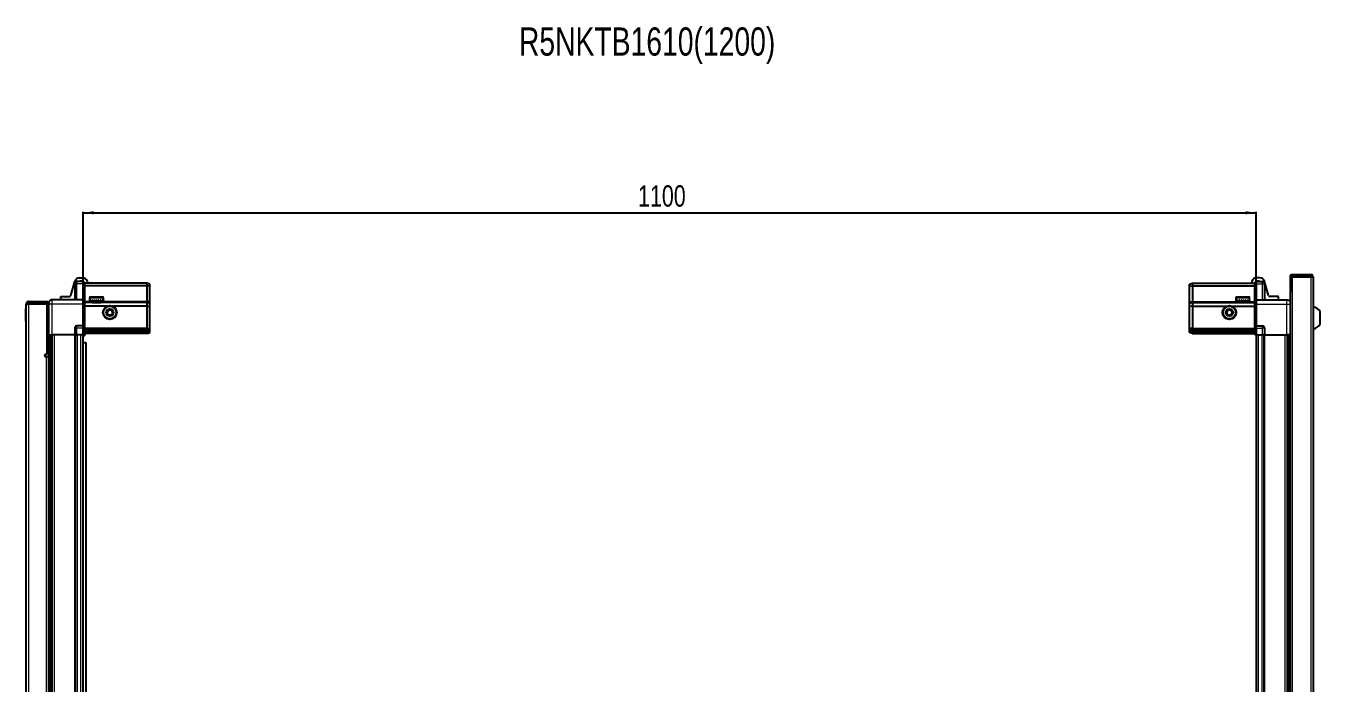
# Model space of a CAD drawing. Header units: millimetres. Extents: x 1132 to 6213, y -494 to 2180.
# Drawn here: x 3106 to 4320, y 1564 to 2180 of the extents above; entities that cross this region are included whole.
import ezdxf

# ---------------------------------------------------------------- set-up
doc = ezdxf.new("R2010")
doc.units = ezdxf.units.MM
doc.layers.add('FORMAT', color=7, linetype='Continuous')
doc.styles.add('SLDTEXTSTYLE0', font='TXT', dxfattribs={"width": 0.75})
doc.dimstyles.new('SLDDIMSTYLE0', dxfattribs={"dimtxt": 20, "dimasz": 10, "dimexe": 0, "dimexo": 0.0625, "dimgap": 5, "dimtad": 2, "dimdec": 1, "dimrnd": 1e-09, "dimzin": 12, "dimdsep": 46, "dimtxsty": 'SLDTEXTSTYLE0', "dimsah": 1, "dimcen": 0.09, "dimadec": 0, "dimazin": 3, "dimtfac": 1, "dimtofl": 0, "dimtmove": 0, "dimatfit": 3, "dimfxl": 0, "dimfrac": 2, "dimtolj": 1, "dimtzin": 12, "dimarcsym": 0})

# ---------------------------------------------------------------- blocks, each defined once
blk = doc.blocks.new('_D_6')
at = {"layer": 'FORMAT'}
for p, q in [((3159.8, 1890.1), (3159.8, 2005.6)), ((3159.8, 2004.6), (4259.8, 2004.6)), ((4259.8, 1890.1), (4259.8, 2005.6))]:
    blk.add_line(p, q, dxfattribs=at)
for points in [[(3159.8, 2004.6), (3169.8, 2003.1), (3169.8, 2006.1)], [(4259.8, 2004.6), (4249.8, 2006.1), (4249.8, 2003.1)]]:
    blk.add_solid(points, dxfattribs=at)
at = {"layer": 'FORMAT', "insert": (3680.2, 2030.4), "char_height": 20, "attachment_point": 1, "style": 'SLDTEXTSTYLE0'}
blk.add_mtext('1100', dxfattribs=at)

msp = doc.modelspace()

# ---------------------------------------------------------------- linework, layer by layer
at = {"color": 7, "linetype": 'Continuous', "lineweight": 25}
for p, q in [((3156.25, 1943.6), (3159.47, 1943.6)), ((4263.32, 1943.6), (4260.09, 1943.6)), ((4291.63, 1944.5), (4291.63, 1932.1)), ((4293.13, 1944.5), (4293.13, 1932.1)), ((4293.63, 1931.6), (4293.63, 1944.5)), ((4293.63, 1944.5), (4311.03, 1944.5)), ((4311.03, 1946.6), (4293.73, 1946.6)), ((4311.03, 1945.1), (4293.73, 1945.1)), ((4311.03, 1945.1), (4311.03, 1946.6)), ((4311.03, 1944.5), (4313.13, 1944.5)), ((4313.13, 1944.5), (4313.13, 949.7)), ((3148.15, 1927.19), (3151.92, 1940.34)), ((3151.93, 1938.1), (3151.93, 1923.1)), ((3159.93, 1940.1), (3153.93, 1940.1)), ((3159.93, 1940.1), (3160.27, 1940.1)), ((3159.93, 1940.1), (3159.93, 1938.1)), ((3159.93, 1923.3), (3159.93, 1938.1)), ((3159.93, 1923.3), (3159.93, 1938.1)), ((3161.13, 1939.6), (3160.27, 1940.1)), ((3161.13, 1938.1), (3161.13, 1939.6)), ((3219.43, 1938.6), (3161.13, 1938.6)), ((3161.13, 1938.1), (3161.13, 1923.3)), ((3219.43, 1936.1), (3161.13, 1936.1)), ((3163.8, 1940.34), (3164.3, 1938.6)), ((3219.43, 1938.6), (3219.43, 1936.1)), ((3222.43, 1937.8), (3219.43, 1938.6)), ((3219.43, 1936.1), (3219.43, 1921.6)), ((3222.43, 1935.95), (3219.43, 1936.1)), ((3222.43, 1935.95), (3222.43, 1937.8)), ((3222.43, 1921.6), (3222.43, 1935.95)), ((4197.13, 1937.8), (4200.13, 1938.6)), ((4197.13, 1935.95), (4197.13, 1937.8)), ((4197.13, 1935.95), (4200.13, 1936.1)), ((4197.13, 1921.6), (4197.13, 1935.95)), ((4200.13, 1938.6), (4200.13, 1936.1)), ((4200.13, 1938.6), (4258.43, 1938.6)), ((4200.13, 1936.1), (4200.13, 1921.6)), ((4200.13, 1936.1), (4258.43, 1936.1)), ((4255.77, 1940.34), (4255.27, 1938.6)), ((4259.3, 1940.1), (4258.43, 1939.6)), ((4258.43, 1939.6), (4258.43, 1938.1)), ((4258.43, 1923.3), (4258.43, 1938.1)), ((4259.63, 1940.1), (4259.3, 1940.1)), ((4259.63, 1938.1), (4259.63, 1940.1)), ((4259.63, 1940.1), (4265.63, 1940.1)), ((4259.63, 1938.1), (4259.63, 1923.3)), ((4267.63, 1938.1), (4267.63, 1923.1)), ((4271.41, 1927.19), (4267.64, 1940.34)), ((4291.53, 1931.6), (4291.53, 962.6)), ((4291.53, 1931.6), (4293.63, 1931.6)), ((4291.63, 1932.1), (4293.13, 1932.1)), ((3107.93, 1919.25), (3106.43, 1919.25)), ((3106.43, 1918.75), (3106.43, 1919.25)), ((3106.43, 975.45), (3106.43, 1918.75)), ((3108.53, 1919.85), (3108.53, 1921.35)), ((3108.53, 1921.35), (3109.43, 1921.35)), ((3108.53, 1919.85), (3109.43, 1919.85)), ((3108.53, 1919.35), (3125.93, 1919.35)), ((3109.43, 1919.85), (3109.43, 1921.35)), ((3109.43, 1921.35), (3125.93, 1921.35)), ((3109.43, 1919.85), (3125.93, 1919.85)), ((3125.93, 1919.85), (3125.93, 1921.35)), ((3127.43, 1919.35), (3125.93, 1919.35)), ((3125.93, 1919.35), (3125.93, 1871.85)), ((3127.43, 1919.1), (3127.43, 1890.1)), ((3159.93, 1923.1), (3130.93, 1923.1)), ((3138.98, 1923.1), (3138.98, 1926.1)), ((3138.98, 1926.1), (3146.71, 1926.1)), ((3159.93, 1923.1), (3159.93, 1923.3)), ((3159.93, 1923.1), (3161.13, 1923.1)), ((3159.93, 1919.1), (3159.93, 1923.1)), ((3159.93, 1898.8), (3159.93, 1919.1)), ((3161.13, 1923.3), (3161.13, 1923.1)), ((3161.13, 1923.1), (3161.13, 1919.1)), ((3219.43, 1920.6), (3161.13, 1920.6)), ((3161.13, 1919.1), (3161.13, 1898.8)), ((3165.93, 1925), (3165.93, 1922.6)), ((3165.93, 1922.6), (3165.93, 1922.1)), ((3165.93, 1922.1), (3166.07, 1922.1)), ((3166.26, 1922.6), (3166.07, 1922.6)), ((3166.07, 1922.6), (3166.07, 1922.1)), ((3166.07, 1922.1), (3166.26, 1922.1)), ((3166.26, 1922.6), (3166.26, 1922.1)), ((3166.26, 1922.1), (3166.78, 1922.1)), ((3166.73, 1925.8), (3173.9, 1925.8)), ((3167.19, 1922.6), (3166.78, 1922.6)), ((3166.78, 1922.6), (3166.78, 1922.1)), ((3166.78, 1922.1), (3167.19, 1922.1)), ((3167.19, 1922.6), (3167.19, 1922.1)), ((3167.19, 1922.1), (3168.06, 1922.1)), ((3168.03, 1922.1), (3168.03, 1922)), ((3168.03, 1922), (3176.83, 1922)), ((3168.63, 1922.6), (3168.06, 1922.6)), ((3168.06, 1922.6), (3168.06, 1922.1)), ((3168.06, 1922.1), (3168.63, 1922.1)), ((3168.43, 1921.6), (3169.12, 1921.12)), ((3168.43, 1921.6), (3173.46, 1921.6)), ((3169.12, 1921.12), (3168.43, 1920.64)), ((3168.43, 1920.64), (3168.43, 1920.6)), ((3168.43, 1920.64), (3173.46, 1920.64)), ((3168.63, 1922.6), (3168.63, 1922.1)), ((3168.63, 1922.1), (3169.75, 1922.1)), ((3169.12, 1921.12), (3173.29, 1921.12)), ((3170.44, 1922.6), (3169.75, 1922.6)), ((3169.75, 1922.6), (3169.75, 1922.1)), ((3169.75, 1922.1), (3170.44, 1922.1)), ((3170.44, 1922.6), (3170.44, 1922.1)), ((3170.44, 1922.1), (3171.72, 1922.1)), ((3172.45, 1922.6), (3171.72, 1922.6)), ((3171.72, 1922.6), (3171.72, 1922.1)), ((3171.72, 1922.1), (3171.95, 1922.1)), ((3171.95, 1922.6), (3171.95, 1922.1)), ((3172.45, 1922.6), (3172.45, 1922.1)), ((3172.45, 1922.6), (3172.45, 1922.1)), ((3172.45, 1922.1), (3173.75, 1922.1)), ((3172.45, 1922.1), (3172.45, 1922.1)), ((3173.29, 1921.12), (3175.74, 1921.12)), ((3173.46, 1921.6), (3176.43, 1921.6)), ((3173.46, 1920.64), (3176.43, 1920.64)), ((3174.46, 1922.6), (3173.75, 1922.6)), ((3173.75, 1922.6), (3173.75, 1922.1)), ((3173.81, 1922.6), (3173.81, 1922.1)), ((3173.81, 1922.1), (3174.46, 1922.1)), ((3173.9, 1925.8), (3178.13, 1925.8)), ((3174.46, 1922.6), (3174.46, 1922.1)), ((3174.46, 1922.1), (3175.65, 1922.1)), ((3176.27, 1922.6), (3175.65, 1922.6)), ((3175.65, 1922.6), (3175.65, 1922.1)), ((3175.65, 1922.1), (3176.27, 1922.1)), ((3175.74, 1921.12), (3176.43, 1921.6)), ((3176.43, 1920.64), (3175.74, 1921.12)), ((3176.27, 1922.6), (3176.27, 1922.1)), ((3176.27, 1922.1), (3177.24, 1922.1)), ((3176.43, 1920.6), (3176.43, 1920.64)), ((3176.83, 1922), (3176.83, 1922.1)), ((3177.7, 1922.6), (3177.24, 1922.6)), ((3177.24, 1922.6), (3177.24, 1922.1)), ((3177.24, 1922.1), (3177.7, 1922.1)), ((3177.7, 1922.6), (3177.7, 1922.1)), ((3177.7, 1922.1), (3178.36, 1922.1)), ((3178.62, 1922.6), (3178.36, 1922.6)), ((3178.36, 1922.6), (3178.36, 1922.1)), ((3178.36, 1922.1), (3178.62, 1922.1)), ((3178.62, 1922.6), (3178.62, 1922.1)), ((3178.62, 1922.1), (3178.89, 1922.1)), ((3178.93, 1922.6), (3178.89, 1922.6)), ((3178.89, 1922.6), (3178.89, 1922.1)), ((3178.89, 1922.1), (3178.93, 1922.1)), ((3178.93, 1922.6), (3178.93, 1925)), ((3178.93, 1922.6), (3178.93, 1922.1)), ((3219.43, 1921.6), (3219.43, 1920.6)), ((3219.43, 1920.6), (3219.43, 1917.1)), ((3222.43, 1919.8), (3219.43, 1920.6)), ((3222.43, 1919.8), (3222.43, 1921.6)), ((3222.43, 1916.77), (3222.43, 1919.8)), ((4197.13, 1919.8), (4197.13, 1921.6)), ((4197.13, 1919.8), (4200.13, 1920.6)), ((4197.13, 1916.77), (4197.13, 1919.8)), ((4200.13, 1921.6), (4200.13, 1920.6)), ((4200.13, 1920.6), (4200.13, 1917.1)), ((4200.13, 1920.6), (4258.43, 1920.6)), ((4240.63, 1925), (4240.63, 1922.1)), ((4240.63, 1922.1), (4240.67, 1922.1)), ((4240.79, 1922.6), (4240.67, 1922.6)), ((4240.67, 1922.6), (4240.67, 1922.1)), ((4240.67, 1922.1), (4240.79, 1922.1)), ((4240.79, 1922.6), (4240.79, 1922.1)), ((4240.79, 1922.1), (4241.2, 1922.1)), ((4241.54, 1922.6), (4241.2, 1922.6)), ((4241.2, 1922.6), (4241.2, 1922.1)), ((4241.2, 1922.1), (4241.54, 1922.1)), ((4241.43, 1925.8), (4252.83, 1925.8)), ((4241.54, 1922.6), (4241.54, 1922.1)), ((4241.54, 1922.1), (4242.31, 1922.1)), ((4242.84, 1922.6), (4242.31, 1922.6)), ((4242.31, 1922.6), (4242.31, 1922.1)), ((4242.31, 1922.1), (4242.84, 1922.1)), ((4242.73, 1922.1), (4242.73, 1922)), ((4242.73, 1922), (4251.53, 1922)), ((4242.84, 1922.6), (4242.84, 1922.1)), ((4242.84, 1922.1), (4243.89, 1922.1)), ((4243.13, 1921.6), (4243.82, 1921.12)), ((4243.13, 1921.6), (4251.13, 1921.6)), ((4243.82, 1921.12), (4243.13, 1920.64)), ((4243.13, 1920.64), (4243.13, 1920.6)), ((4243.13, 1920.64), (4251.13, 1920.64)), ((4243.82, 1921.12), (4250.44, 1921.12)), ((4244.56, 1922.6), (4243.89, 1922.6)), ((4243.89, 1922.6), (4243.89, 1922.1)), ((4243.89, 1922.1), (4244.56, 1922.1)), ((4244.56, 1922.6), (4244.56, 1922.1)), ((4244.56, 1922.1), (4245.79, 1922.1)), ((4246.53, 1922.6), (4245.79, 1922.6)), ((4245.79, 1922.6), (4245.79, 1922.1)), ((4245.79, 1922.1), (4246.23, 1922.1)), ((4246.23, 1922.6), (4246.23, 1922.1)), ((4246.53, 1922.6), (4246.53, 1922.1)), ((4246.53, 1922.1), (4247.83, 1922.1)), ((4248.55, 1922.6), (4247.83, 1922.6)), ((4247.83, 1922.6), (4247.83, 1922.1)), ((4248.1, 1922.6), (4248.1, 1922.1)), ((4248.1, 1922.1), (4248.55, 1922.1)), ((4248.55, 1922.6), (4248.55, 1922.1)), ((4248.55, 1922.1), (4249.79, 1922.1)), ((4250.45, 1922.6), (4249.79, 1922.6)), ((4249.79, 1922.6), (4249.79, 1922.1)), ((4249.79, 1922.1), (4250.45, 1922.1)), ((4250.44, 1921.12), (4251.13, 1921.6)), ((4251.13, 1920.64), (4250.44, 1921.12)), ((4250.45, 1922.6), (4250.45, 1922.1)), ((4250.45, 1922.1), (4251.49, 1922.1)), ((4251.13, 1920.6), (4251.13, 1920.64)), ((4252.01, 1922.6), (4251.49, 1922.6)), ((4251.49, 1922.6), (4251.49, 1922.1)), ((4251.49, 1922.1), (4252.01, 1922.1)), ((4251.53, 1922), (4251.53, 1922.1)), ((4252.01, 1922.6), (4252.01, 1922.1)), ((4252.01, 1922.1), (4252.77, 1922.1)), ((4253.1, 1922.6), (4252.77, 1922.6)), ((4252.77, 1922.6), (4252.77, 1922.1)), ((4252.77, 1922.1), (4253.1, 1922.1)), ((4253.1, 1922.6), (4253.1, 1922.1)), ((4253.1, 1922.1), (4253.49, 1922.1)), ((4253.6, 1922.6), (4253.49, 1922.6)), ((4253.49, 1922.6), (4253.49, 1922.1)), ((4253.49, 1922.1), (4253.6, 1922.1)), ((4253.6, 1922.6), (4253.6, 1922.1)), ((4253.6, 1922.1), (4253.63, 1922.1)), ((4253.63, 1922.1), (4253.63, 1925)), ((4258.43, 1923.1), (4258.43, 1923.3)), ((4259.63, 1923.1), (4258.43, 1923.1)), ((4258.43, 1919.1), (4258.43, 1923.1)), ((4258.43, 1898.8), (4258.43, 1919.1)), ((4259.63, 1923.3), (4259.63, 1923.1)), ((4259.63, 1923.1), (4259.63, 1919.1)), ((4259.63, 1923.1), (4288.63, 1923.1)), ((4259.63, 1919.1), (4259.63, 1898.8)), ((4280.58, 1926.1), (4272.86, 1926.1)), ((4280.58, 1923.1), (4280.58, 1926.1)), ((3106.43, 1914.74), (3106.13, 1914.74)), ((3106.13, 1903.17), (3106.13, 1914.74)), ((3182.43, 1917.1), (3161.13, 1917.1)), ((3219.43, 1917.1), (3187.43, 1917.1)), ((3219.43, 1917.1), (3219.43, 1896.6)), ((3219.43, 1917.1), (3222.43, 1916.77)), ((3222.43, 1896.6), (3222.43, 1916.77)), ((4200.13, 1917.1), (4197.13, 1916.77)), ((4197.13, 1896.6), (4197.13, 1916.77)), ((4200.13, 1917.1), (4200.13, 1896.6)), ((4200.13, 1917.1), (4232.13, 1917.1)), ((4237.13, 1917.1), (4258.43, 1917.1)), ((4319.73, 1900.1), (4319.73, 1912.1)), ((3106.13, 1903.17), (3106.43, 1903.17)), ((3151.93, 1896.6), (3151.93, 1890.1)), ((3159.93, 1898.6), (3153.93, 1898.6)), ((3159.93, 1898.6), (3159.93, 1898.8)), ((3159.93, 1898.6), (3159.93, 1896.6)), ((3159.93, 1898.6), (3161.13, 1898.6)), ((3159.93, 1890.1), (3159.93, 1896.6)), ((3159.93, 1890.1), (3159.93, 1896.6)), ((3160.27, 1890.1), (3160.27, 1896.6)), ((3161.13, 1898.8), (3161.13, 1898.6)), ((3161.13, 1897.93), (3161.13, 1898.6)), ((3161.13, 1897.93), (3161.13, 1890.1)), ((3219.43, 1895.6), (3161.13, 1895.6)), ((3219.43, 1894.6), (3161.13, 1894.6)), ((3219.43, 1896.6), (3219.43, 1895.6)), ((3219.43, 1895.6), (3219.43, 1894.6)), ((3219.43, 1895.6), (3222.43, 1894.8)), ((3219.43, 1894.6), (3219.43, 1893.1)), ((3219.43, 1894.6), (3222.43, 1894.06)), ((3219.43, 1893.1), (3222.43, 1893.56)), ((3222.43, 1894.8), (3222.43, 1896.6)), ((3222.43, 1894.06), (3222.43, 1894.8)), ((3222.43, 1893.56), (3222.43, 1894.06)), ((3222.43, 1892.41), (3222.43, 1893.56)), ((4197.13, 1894.8), (4197.13, 1896.6)), ((4200.13, 1895.6), (4197.13, 1894.8)), ((4197.13, 1894.06), (4197.13, 1894.8)), ((4200.13, 1894.6), (4197.13, 1894.06)), ((4197.13, 1893.56), (4197.13, 1894.06)), ((4200.13, 1893.1), (4197.13, 1893.56)), ((4197.13, 1892.41), (4197.13, 1893.56)), ((4200.13, 1896.6), (4200.13, 1895.6)), ((4200.13, 1895.6), (4200.13, 1894.6)), ((4200.13, 1895.6), (4258.43, 1895.6)), ((4200.13, 1894.6), (4200.13, 1893.1)), ((4200.13, 1894.6), (4258.43, 1894.6)), ((4258.43, 1898.6), (4258.43, 1898.8)), ((4259.63, 1898.6), (4258.43, 1898.6)), ((4258.43, 1898.6), (4258.43, 1897.93)), ((4258.43, 1890.1), (4258.43, 1897.93)), ((4259.3, 1896.6), (4259.3, 1890.1)), ((4259.63, 1898.8), (4259.63, 1898.6)), ((4259.63, 1896.6), (4259.63, 1898.6)), ((4259.63, 1898.6), (4265.63, 1898.6)), ((4259.63, 1896.6), (4259.63, 1898.6)), ((4259.63, 1896.6), (4259.63, 1890.1)), ((4267.63, 1896.6), (4267.63, 1890.1)), ((3125.93, 1892.85), (3127.43, 1892.85)), ((3127.43, 1890.1), (3125.93, 1890.1)), ((3128.08, 1004.1), (3128.08, 1890.1)), ((3129.87, 1890.1), (3129.87, 1004.1)), ((3129.91, 1890.1), (3129.91, 1004.1)), ((3151.93, 1890.1), (3130.93, 1890.1)), ((3151.93, 1890.1), (3153.93, 1890.1)), ((3152.58, 1004.1), (3152.58, 1890.1)), ((3159.93, 1890.1), (3153.93, 1890.1)), ((3159.78, 1004.1), (3159.78, 1890.1)), ((3159.78, 1883.1), (3162.28, 1883.1)), ((3159.93, 1890.1), (3160.27, 1890.1)), ((3159.93, 1890.1), (3159.93, 1890.1)), ((3161.13, 1890.1), (3160.27, 1890.1)), ((3160.27, 1890.1), (3160.27, 1890.1)), ((3219.43, 1893.1), (3161.13, 1893.1)), ((3219.43, 1891.6), (3161.13, 1891.6)), ((3162.28, 1883.1), (3162.28, 1009.6)), ((3219.43, 1893.1), (3219.43, 1891.6)), ((3219.43, 1891.6), (3222.43, 1892.41)), ((4200.13, 1891.6), (4197.13, 1892.41)), ((4200.13, 1893.1), (4258.43, 1893.1)), ((4200.13, 1893.1), (4200.13, 1891.6)), ((4200.13, 1891.6), (4258.43, 1891.6)), ((4259.3, 1890.1), (4258.43, 1890.1)), ((4259.63, 1890.1), (4259.3, 1890.1)), ((4259.63, 1890.1), (4265.63, 1890.1)), ((4259.78, 1890.1), (4259.78, 1004.1)), ((4267.63, 1890.1), (4265.63, 1890.1)), ((4266.98, 1890.1), (4266.98, 1004.1)), ((4267.63, 1890.1), (4288.63, 1890.1)), ((4289.66, 1004.1), (4289.66, 1890.1)), ((4289.69, 1004.1), (4289.69, 1890.1)), ((4291.48, 1890.1), (4291.48, 1004.1)), ((3125.93, 1871.85), (3124.58, 1871.85)), ((3124.58, 1869.85), (3125.33, 1869.85)), ((3125.33, 1869.85), (3127.43, 1869.85)), ((3127.43, 1869.85), (3127.43, 1024.35))]:
    msp.add_line(p, q, dxfattribs=at)
at = {"color": 8, "linetype": 'Continuous', "lineweight": 18}
for p, q in [((4293.13, 1944.5), (4291.63, 1944.5)), ((4293.73, 1945.1), (4293.73, 1946.6)), ((4311.03, 1944.5), (4311.03, 949.7)), ((3153.93, 1938.1), (3151.93, 1938.1)), ((3153.93, 1938.1), (3153.93, 1940.1)), ((3153.93, 1923.1), (3153.93, 1938.1)), ((3159.93, 1938.1), (3153.93, 1938.1)), ((3159.93, 1938.1), (3161.13, 1938.1)), ((4259.63, 1938.1), (4258.43, 1938.1)), ((4259.63, 1938.1), (4265.63, 1938.1)), ((4265.63, 1938.1), (4265.63, 1940.1)), ((4265.63, 1923.1), (4265.63, 1938.1)), ((4265.63, 1938.1), (4267.63, 1938.1)), ((4293.63, 1931.6), (4293.63, 962.6)), ((3108.53, 1919.35), (3108.53, 974.85)), ((3130.93, 1890.1), (3130.93, 1919.1)), ((3159.93, 1919.1), (3130.93, 1919.1)), ((3159.93, 1923.3), (3161.13, 1923.3)), ((3159.93, 1919.1), (3161.13, 1919.1)), ((3168.43, 1921.6), (3161.13, 1921.6)), ((3165.93, 1925), (3174.11, 1925)), ((3174.11, 1925), (3178.93, 1925)), ((3219.43, 1921.6), (3176.43, 1921.6)), ((3222.43, 1921.6), (3219.43, 1921.6)), ((4197.13, 1921.6), (4200.13, 1921.6)), ((4200.13, 1921.6), (4243.13, 1921.6)), ((4240.63, 1925), (4253.63, 1925)), ((4251.13, 1921.6), (4258.43, 1921.6)), ((4258.43, 1923.3), (4259.63, 1923.3)), ((4259.63, 1919.1), (4258.43, 1919.1)), ((4259.63, 1919.1), (4288.63, 1919.1)), ((4288.63, 1890.1), (4288.63, 1919.1)), ((3151.93, 1896.6), (3153.93, 1896.6)), ((3153.93, 1896.6), (3153.93, 1898.6)), ((3153.93, 1890.1), (3153.93, 1896.6)), ((3159.93, 1896.6), (3153.93, 1896.6)), ((3159.93, 1898.8), (3161.13, 1898.8)), ((3159.93, 1896.6), (3160.27, 1896.6)), ((3219.43, 1896.6), (3161.13, 1896.6)), ((3219.43, 1896.6), (3222.43, 1896.6)), ((4200.13, 1896.6), (4197.13, 1896.6)), ((4200.13, 1896.6), (4258.43, 1896.6)), ((4258.43, 1898.8), (4259.63, 1898.8)), ((4259.63, 1896.6), (4259.3, 1896.6)), ((4259.63, 1896.6), (4265.63, 1896.6)), ((4265.63, 1896.6), (4265.63, 1898.6)), ((4265.63, 1890.1), (4265.63, 1896.6)), ((4267.63, 1896.6), (4265.63, 1896.6)), ((3127.43, 1869.85), (3127.43, 1890.1)), ((3128.67, 1890.1), (3128.67, 1004.1)), ((3131.12, 1004.1), (3131.12, 1890.1)), ((3132.53, 1890.1), (3132.53, 1004.1)), ((3151.93, 1004.1), (3151.93, 1890.1)), ((3154.58, 1004.1), (3154.58, 1890.1)), ((3157.78, 1004.1), (3157.78, 1890.1)), ((3159.93, 1890.1), (3160.27, 1890.1)), ((4261.78, 1890.1), (4261.78, 1004.1)), ((4264.98, 1890.1), (4264.98, 1004.1)), ((4267.63, 1890.1), (4267.63, 1004.1)), ((4287.04, 1004.1), (4287.04, 1890.1)), ((4288.45, 1890.1), (4288.45, 1004.1)), ((4290.9, 1004.1), (4290.9, 1890.1)), ((3125.33, 1024.35), (3125.33, 1869.85))]:
    msp.add_line(p, q, dxfattribs=at)
at = {"color": 7, "linetype": 'Continuous', "lineweight": 25}
for centre, radius in [((3184.93, 1911.1), 6.5), ((4234.63, 1911.1), 6.5), ((3184.93, 1911.1), 3.46), ((4234.63, 1911.1), 3.46)]:
    msp.add_circle(centre, radius, dxfattribs=at)
at = {"color": 8, "linetype": 'Continuous', "lineweight": 18}
for centre in [(3184.93, 1911.1), (4234.63, 1911.1)]:
    msp.add_circle(centre, 5.7, dxfattribs=at)
at = {"color": 7, "linetype": 'Continuous', "lineweight": 25}
for centre, radius, start, end in [((3156.25, 1939.1), 4.5, 90, 164), ((3159.47, 1939.1), 4.5, 16, 90), ((4260.09, 1939.1), 4.5, 90, 164), ((4263.32, 1939.1), 4.5, 16, 90), ((4293.73, 1944.5), 2.1, 90, 180), ((4293.73, 1944.5), 0.6, 90, 180), ((4311.03, 1944.5), 2.1, 360, 90), ((4311.03, 1944.5), 0.6, 360, 90), ((3153.93, 1938.1), 2, 90, 180), ((3157.88, 1938.7), 1.9, 47.4631, 132.5369), ((4261.68, 1938.7), 1.9, 47.4631, 132.5369), ((4265.63, 1938.1), 2, 0, 90), ((3108.43, 1918.85), 0.5, 90, 117.52901), ((3125.83, 1919.25), 0.6, 9.59407, 90), ((3125.83, 1919.25), 2.1, 32.2369, 87.2706), ((3146.71, 1927.6), 1.5, 270, 344), ((3166.73, 1925), 0.8, 90, 180), ((3168.03, 1921.6), 0.4, 0, 90), ((3176.83, 1921.6), 0.4, 90, 180), ((3178.13, 1925), 0.8, 0, 90), ((4241.43, 1925), 0.8, 90, 180), ((4242.73, 1921.6), 0.4, 0, 90), ((4251.53, 1921.6), 0.4, 90, 180), ((4252.83, 1925), 0.8, 0, 90), ((4272.86, 1927.6), 1.5, 196, 270), ((3184.93, 1911.1), 2.5, 161.00659, 221.00659), ((3184.93, 1911.1), 2.5, 101.00659, 161.00659), ((3184.93, 1911.1), 2.5, 221.00659, 281.00659), ((3184.93, 1911.1), 2.5, 41.00659, 101.00659), ((3184.93, 1911.1), 2.5, 281.00659, 341.00659), ((3184.93, 1911.1), 2.5, 341.00659, 41.00659), ((4234.63, 1911.1), 2.5, 120.74103, 180.74103), ((4234.63, 1911.1), 2.5, 180.74103, 240.74103), ((4234.63, 1911.1), 2.5, 60.74103, 120.74103), ((4234.63, 1911.1), 2.5, 240.74103, 300.74103), ((4234.63, 1911.1), 2.5, 0.74103, 60.74103), ((4234.63, 1911.1), 2.5, 300.74103, 0.74103), ((4310.11, 1905.08), 11.91, 36.1266, 75.29965), ((3153.93, 1896.6), 2, 90, 180), ((4265.63, 1896.6), 2, 0, 90), ((4310.11, 1907.13), 11.91, 284.70035, 323.8734), ((3157.28, 1892.75), 5, 300, 346.70293), ((3124.58, 1870.85), 1, 90, 270)]:
    msp.add_arc(centre, radius, start, end, dxfattribs=at)
for centre, start_param, end_param in [((3163.73, 1896.6), 2.4188584, 3.1415927), ((4255.83, 1896.6), 0, 0.7227342)]:
    msp.add_ellipse(centre, major_axis=(3.46, 0), ratio=0.5773503, start_param=start_param, end_param=end_param, dxfattribs=at)
for points, knots in [([(3108.53, 1921.35), (3108.28, 1921.33), (3107.79, 1921.28), (3107.14, 1920.88), (3106.68, 1920.32), (3106.46, 1919.75), (3106.44, 1919.38), (3106.43, 1919.25)], [0, 0, 0, 0, 0.2302553, 0.4485219, 0.6667858, 0.8850496, 1, 1, 1, 1]), ([(3106.43, 1918.75), (3106.46, 1918.8), (3106.51, 1918.89), (3106.91, 1919.02), (3107.46, 1919.15), (3108.04, 1919.27), (3108.41, 1919.33), (3108.53, 1919.35)], [0, 0, 0, 0, 0.2302553, 0.4485219, 0.6667858, 0.8850496, 1, 1, 1, 1]), ([(3130.93, 1923.1), (3130.49, 1923.06), (3129.82, 1922.99), (3129, 1922.55), (3128.44, 1922.1), (3127.99, 1921.54), (3127.55, 1920.72), (3127.48, 1920.04), (3127.43, 1919.6)], [0, 0, 0, 0, 0.23945684, 0.36836066, 0.5, 0.63163934, 0.76054316, 1, 1, 1, 1]), ([(3127.43, 1919.6), (3127.43, 1919.6), (3127.43, 1919.58), (3127.43, 1919.47), (3127.43, 1919.3), (3127.43, 1919.17), (3127.43, 1919.1)], [0, 0, 0, 0, 0.2493943, 0.5003335, 0.7501667, 1, 1, 1, 1]), ([(4288.63, 1923.1), (4289.07, 1923.06), (4289.75, 1922.99), (4290.56, 1922.55), (4291.12, 1922.11), (4291.4, 1921.74), (4291.53, 1921.56)], [0, 0, 0, 0, 0.38429816, 0.59117259, 0.8024372, 1, 1, 1, 1]), ([(3182.1, 1910.55), (3182.27, 1911.04), (3182.58, 1911.95), (3182.89, 1912.86), (3183.04, 1913.28)], [0, 0, 0, 0, 0.5346859, 1, 1, 1, 1]), ([(3183.99, 1908.37), (3183.77, 1908.63), (3183.23, 1909.26), (3182.57, 1910.01), (3182.18, 1910.46), (3182.1, 1910.55)], [0, 0, 0, 0, 0.3629006, 0.8668753, 1, 1, 1, 1]), ([(3183.04, 1913.28), (3183.55, 1913.38), (3184.49, 1913.57), (3185.43, 1913.75), (3185.87, 1913.83)], [0, 0, 0, 0, 0.5346859, 1, 1, 1, 1]), ([(3186.83, 1908.93), (3186.32, 1908.83), (3185.37, 1908.64), (3184.43, 1908.46), (3183.99, 1908.37)], [0, 0, 0, 0, 0.5346859, 1, 1, 1, 1]), ([(3185.87, 1913.83), (3185.95, 1913.74), (3186.35, 1913.29), (3187, 1912.54), (3187.54, 1911.92), (3187.77, 1911.66)], [0, 0, 0, 0, 0.1331247, 0.6370994, 1, 1, 1, 1]), ([(3187.77, 1911.66), (3187.6, 1911.17), (3187.28, 1910.26), (3186.97, 1909.35), (3186.83, 1908.93)], [0, 0, 0, 0, 0.5346859, 1, 1, 1, 1]), ([(4232.11, 1912.52), (4232.56, 1912.78), (4233.39, 1913.27), (4234.21, 1913.76), (4234.6, 1913.99)], [0, 0, 0, 0, 0.5346859, 1, 1, 1, 1]), ([(4232.15, 1909.63), (4232.15, 1909.75), (4232.14, 1910.35), (4232.13, 1911.35), (4232.12, 1912.17), (4232.11, 1912.52)], [0, 0, 0, 0, 0.1331247, 0.6370994, 1, 1, 1, 1]), ([(4234.67, 1908.22), (4234.22, 1908.47), (4233.38, 1908.94), (4232.54, 1909.41), (4232.15, 1909.63)], [0, 0, 0, 0, 0.5346859, 1, 1, 1, 1]), ([(4234.6, 1913.99), (4235.05, 1913.74), (4235.89, 1913.27), (4236.72, 1912.8), (4237.11, 1912.58)], [0, 0, 0, 0, 0.5346859, 1, 1, 1, 1]), ([(4237.15, 1909.69), (4236.71, 1909.43), (4235.88, 1908.94), (4235.05, 1908.45), (4234.67, 1908.22)], [0, 0, 0, 0, 0.5346859, 1, 1, 1, 1]), ([(4237.11, 1912.58), (4237.12, 1912.24), (4237.13, 1911.41), (4237.14, 1910.42), (4237.15, 1909.82), (4237.15, 1909.69)], [0, 0, 0, 0, 0.3629006, 0.8668753, 1, 1, 1, 1]), ([(3127.43, 1890.1), (3127.47, 1890.1), (3127.55, 1890.1), (3128.15, 1890.1), (3129.04, 1890.1), (3130.02, 1890.1), (3130.68, 1890.1), (3130.93, 1890.1)], [0, 0, 0, 0, 0.2146939, 0.4293877, 0.6440816, 0.8587754, 1, 1, 1, 1]), ([(4291.48, 1890.1), (4291.45, 1890.1), (4291.23, 1890.1), (4290.51, 1890.1), (4289.54, 1890.1), (4288.89, 1890.1), (4288.63, 1890.1)], [0, 0, 0, 0, 0.0717073, 0.4209791, 0.7702508, 1, 1, 1, 1])]:
    msp.add_open_spline(points, degree=3, knots=knots, dxfattribs=at)
msp.add_open_spline([(3108.53, 1919.85), (3108.45, 1919.85), (3108.3, 1919.83), (3108.1, 1919.69), (3107.96, 1919.49), (3107.94, 1919.33), (3107.93, 1919.25)], degree=3, dxfattribs=at)
at = {"color": 8, "linetype": 'Continuous', "lineweight": 18}
for points, knots in [([(3130.93, 1919.1), (3130.49, 1919.1), (3129.82, 1919.1), (3129, 1919.1), (3128.44, 1919.1), (3127.99, 1919.1), (3127.55, 1919.1), (3127.48, 1919.1), (3127.43, 1919.1)], [0, 0, 0, 0, 0.2394568, 0.3683607, 0.5, 0.6316393, 0.7605432, 1, 1, 1, 1]), ([(4288.63, 1919.1), (4289.07, 1919.1), (4289.75, 1919.1), (4290.56, 1919.1), (4291.12, 1919.1), (4291.4, 1919.1), (4291.53, 1919.1)], [0, 0, 0, 0, 0.38429816, 0.59117259, 0.8024372, 1, 1, 1, 1])]:
    msp.add_open_spline(points, degree=3, knots=knots, dxfattribs=at)
for points in [[(3130.93, 1919.1), (3130.93, 1919.63), (3130.93, 1920.68), (3130.93, 1922), (3130.93, 1922.92), (3130.93, 1923.04), (3130.93, 1923.1)], [(4288.63, 1919.1), (4288.63, 1919.63), (4288.63, 1920.68), (4288.63, 1922), (4288.63, 1922.92), (4288.63, 1923.04), (4288.63, 1923.1)]]:
    msp.add_open_spline(points, degree=3, dxfattribs=at)

# ---------------------------------------------------------------- texts
at = {"layer": 'FORMAT', "insert": (3568.45, 2178.41), "char_height": 26.4583, "attachment_point": 1, "style": 'SLDTEXTSTYLE0'}
msp.add_mtext('R5NKTB1610(1200)', dxfattribs=at)

# ---------------------------------------------------------------- dimensions: what is measured, and where the dimension line sits
at = {"layer": 'FORMAT'}
dim = msp.add_linear_dim(base=(4259.78, 2004.6), p1=(3159.78, 1890.1), p2=(4259.78, 1890.1), angle=0, dimstyle='SLDDIMSTYLE0', dxfattribs=at)
dim.commit()
dim.dimension.update_dxf_attribs({"geometry": '_D_6', "text_midpoint": (3709.78, 2004.6), "dimtype": 160})

doc.saveas('drawing.dxf')
